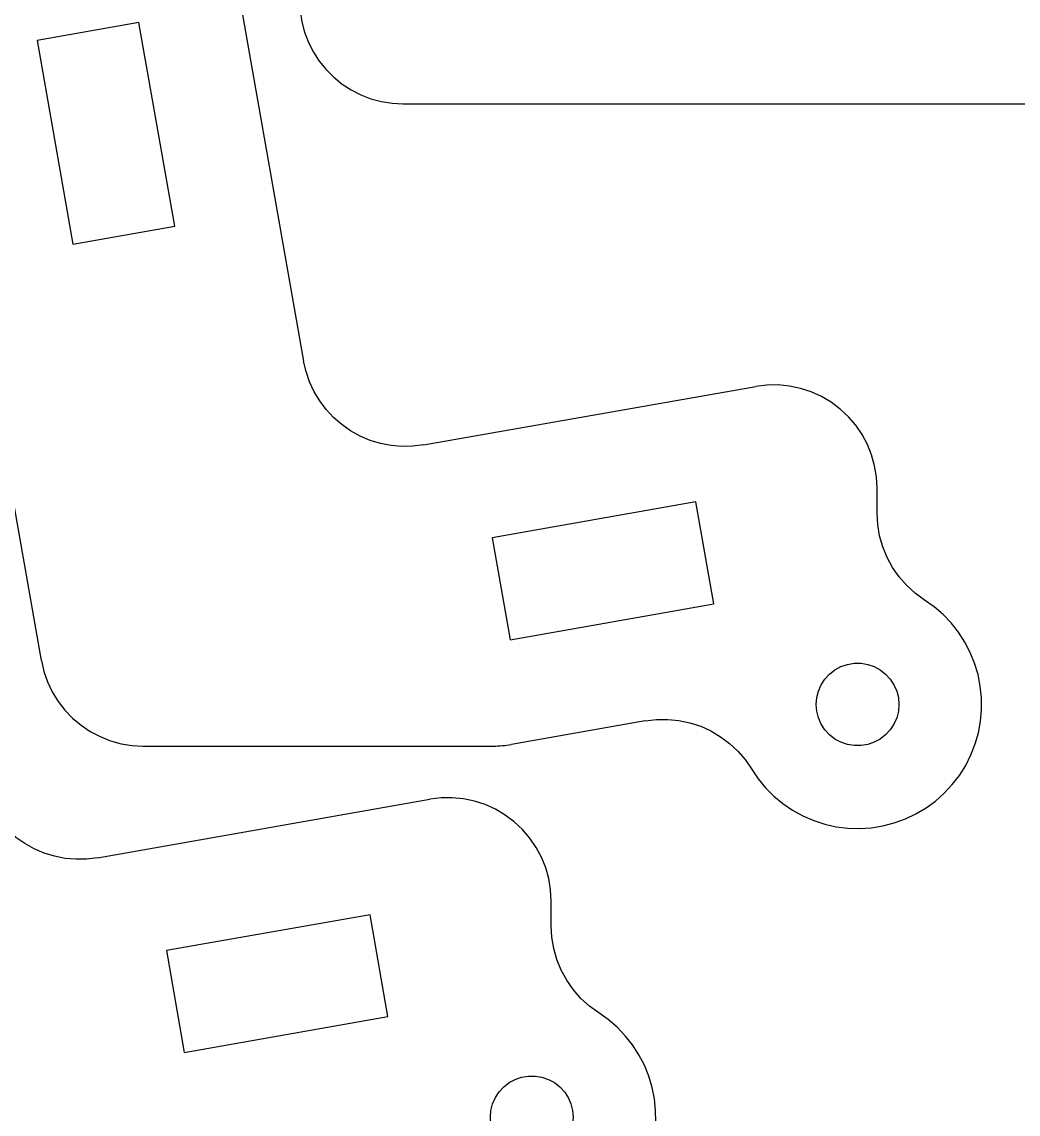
# Model space of a CAD drawing. Header units: millimetres. Extents: x -3928 to -434, y -548 to 1409.
# Drawn here: x -1781 to -1732.8, y 708.6 to 761.4 of the extents above; entities that cross this region are included whole.
import ezdxf

# ---------------------------------------------------------------- set-up
doc = ezdxf.new("R2010")
doc.units = ezdxf.units.MM
doc.header["$MEASUREMENT"] = 0
doc.layers.add('layer 1', color=7, linetype='Continuous')

msp = doc.modelspace()

# ---------------------------------------------------------------- linework, layer by layer
at = {"layer": 'layer 1', "color": 1, "lineweight": 25}
for points in [[(-1771.2791, 767.251), (-1771.2791, 767.251), (-1767.3548, 744.9953), (-1767.3548, 744.9953)], [(-1775.3177, 761.361), (-1775.3177, 761.361), (-1780.2417, 760.4928), (-1780.2417, 760.4928)], [(-1773.5813, 751.5129), (-1773.5813, 751.5129), (-1775.3177, 761.361), (-1775.3177, 761.361)], [(-1780.2417, 760.4928), (-1780.2417, 760.4928), (-1778.5054, 750.6447), (-1778.5054, 750.6447)], [(-1762.5517, 757.4388), (-1762.5517, 757.4388), (-1727.5516, 757.4388), (-1727.5516, 757.4388)], [(-1780.0329, 730.5145), (-1780.0329, 730.5145), (-1784.6232, 756.5484), (-1784.6232, 756.5484)], [(-1778.5054, 750.6447), (-1778.5054, 750.6447), (-1773.5813, 751.5129), (-1773.5813, 751.5129)], [(-1761.5625, 740.9394), (-1761.5625, 740.9394), (-1745.4917, 743.7733), (-1745.4917, 743.7733)], [(-1739.6234, 737.6522), (-1739.6234, 737.6522), (-1739.6234, 738.8492), (-1739.6234, 738.8492)], [(-1748.3841, 738.186), (-1748.3841, 738.186), (-1758.2323, 736.4496), (-1758.2323, 736.4496)], [(-1747.516, 733.2619), (-1747.516, 733.2619), (-1748.3841, 738.186), (-1748.3841, 738.186)], [(-1758.2323, 736.4496), (-1758.2323, 736.4496), (-1757.3641, 731.5255), (-1757.3641, 731.5255)], [(-1757.3641, 731.5255), (-1757.3641, 731.5255), (-1747.516, 733.2619), (-1747.516, 733.2619)], [(-1750.8299, 727.6005), (-1750.8299, 727.6005), (-1757.3052, 726.4586), (-1757.3052, 726.4586)], [(-1775.1088, 726.3827), (-1775.1088, 726.3827), (-1758.1734, 726.3827), (-1758.1734, 726.3827)], [(-1777.3197, 720.9802), (-1777.3197, 720.9802), (-1761.2486, 723.8141), (-1761.2486, 723.8141)], [(-1755.3805, 717.6931), (-1755.3805, 717.6931), (-1755.3805, 718.8901), (-1755.3805, 718.8901)], [(-1764.1414, 718.2269), (-1764.1414, 718.2269), (-1773.9895, 716.4905), (-1773.9895, 716.4905)], [(-1763.2732, 713.3028), (-1763.2732, 713.3028), (-1764.1414, 718.2269), (-1764.1414, 718.2269)], [(-1773.9895, 716.4905), (-1773.9895, 716.4905), (-1773.1213, 711.5665), (-1773.1213, 711.5665)], [(-1773.1213, 711.5665), (-1773.1213, 711.5665), (-1763.2732, 713.3028), (-1763.2732, 713.3028)]]:
    msp.add_open_spline(points, degree=3, dxfattribs=at)
for points, knots in [([(-1767.5516, 762.4387), (-1767.5516, 762.4387), (-1767.5241, 761.9162), (-1767.5241, 761.9162), (-1767.5241, 761.9162), (-1767.5241, 761.9162), (-1767.4422, 761.3991), (-1767.4422, 761.3991), (-1767.4422, 761.3991), (-1767.4422, 761.3991), (-1767.3068, 760.8935), (-1767.3068, 760.8935), (-1767.3068, 760.8935), (-1767.3068, 760.8935), (-1767.1194, 760.4049), (-1767.1194, 760.4049), (-1767.1194, 760.4049), (-1767.1194, 760.4049), (-1766.8817, 759.9386), (-1766.8817, 759.9386), (-1766.8817, 759.9386), (-1766.8817, 759.9386), (-1766.5966, 759.4997), (-1766.5966, 759.4997), (-1766.5966, 759.4997), (-1766.5966, 759.4997), (-1766.2675, 759.093), (-1766.2675, 759.093), (-1766.2675, 759.093), (-1766.2675, 759.093), (-1765.8971, 758.7229), (-1765.8971, 758.7229), (-1765.8971, 758.7229), (-1765.8971, 758.7229), (-1765.4903, 758.3938), (-1765.4903, 758.3938), (-1765.4903, 758.3938), (-1765.4903, 758.3938), (-1765.0514, 758.1087), (-1765.0514, 758.1087), (-1765.0514, 758.1087), (-1765.0514, 758.1087), (-1764.5851, 757.8709), (-1764.5851, 757.8709), (-1764.5851, 757.8709), (-1764.5851, 757.8709), (-1764.0965, 757.6833), (-1764.0965, 757.6833), (-1764.0965, 757.6833), (-1764.0965, 757.6833), (-1763.5909, 757.5478), (-1763.5909, 757.5478), (-1763.5909, 757.5478), (-1763.5909, 757.5478), (-1763.0741, 757.466), (-1763.0741, 757.466), (-1763.0741, 757.466), (-1763.0741, 757.466), (-1762.5517, 757.4388), (-1762.5517, 757.4388)], [0, 0, 0, 0, 0.0625, 0.0625, 0.0625, 0.0625, 0.125, 0.125, 0.125, 0.125, 0.1875, 0.1875, 0.1875, 0.1875, 0.25, 0.25, 0.25, 0.25, 0.3125, 0.3125, 0.3125, 0.3125, 0.375, 0.375, 0.375, 0.375, 0.4375, 0.4375, 0.4375, 0.4375, 0.5, 0.5, 0.5, 0.5, 0.5625, 0.5625, 0.5625, 0.5625, 0.625, 0.625, 0.625, 0.625, 0.6875, 0.6875, 0.6875, 0.6875, 0.75, 0.75, 0.75, 0.75, 0.8125, 0.8125, 0.8125, 0.8125, 0.875, 0.875, 0.875, 0.875, 1, 1, 1, 1]), ([(-1761.5625, 740.9394), (-1761.5625, 740.9394), (-1762.0818, 740.8756), (-1762.0818, 740.8756), (-1762.0818, 740.8756), (-1762.0818, 740.8756), (-1762.6053, 740.8664), (-1762.6053, 740.8664), (-1762.6053, 740.8664), (-1762.6053, 740.8664), (-1763.1267, 740.9122), (-1763.1267, 740.9122), (-1763.1267, 740.9122), (-1763.1267, 740.9122), (-1763.6404, 741.0121), (-1763.6404, 741.0121), (-1763.6404, 741.0121), (-1763.6404, 741.0121), (-1764.141, 741.1648), (-1764.141, 741.1648), (-1764.141, 741.1648), (-1764.141, 741.1648), (-1764.6225, 741.3694), (-1764.6225, 741.3694), (-1764.6225, 741.3694), (-1764.6225, 741.3694), (-1765.0804, 741.6231), (-1765.0804, 741.6231), (-1765.0804, 741.6231), (-1765.0804, 741.6231), (-1765.509, 741.9233), (-1765.509, 741.9233), (-1765.509, 741.9233), (-1765.509, 741.9233), (-1765.9041, 742.2666), (-1765.9041, 742.2666), (-1765.9041, 742.2666), (-1765.9041, 742.2666), (-1766.2612, 742.6493), (-1766.2612, 742.6493), (-1766.2612, 742.6493), (-1766.2612, 742.6493), (-1766.5758, 743.0674), (-1766.5758, 743.0674), (-1766.5758, 743.0674), (-1766.5758, 743.0674), (-1766.8454, 743.5161), (-1766.8454, 743.5161), (-1766.8454, 743.5161), (-1766.8454, 743.5161), (-1767.0665, 743.9902), (-1767.0665, 743.9902), (-1767.0665, 743.9902), (-1767.0665, 743.9902), (-1767.2369, 744.4852), (-1767.2369, 744.4852), (-1767.2369, 744.4852), (-1767.2369, 744.4852), (-1767.3548, 744.9953), (-1767.3548, 744.9953)], [0, 0, 0, 0, 0.0625, 0.0625, 0.0625, 0.0625, 0.125, 0.125, 0.125, 0.125, 0.1875, 0.1875, 0.1875, 0.1875, 0.25, 0.25, 0.25, 0.25, 0.3125, 0.3125, 0.3125, 0.3125, 0.375, 0.375, 0.375, 0.375, 0.4375, 0.4375, 0.4375, 0.4375, 0.5, 0.5, 0.5, 0.5, 0.5625, 0.5625, 0.5625, 0.5625, 0.625, 0.625, 0.625, 0.625, 0.6875, 0.6875, 0.6875, 0.6875, 0.75, 0.75, 0.75, 0.75, 0.8125, 0.8125, 0.8125, 0.8125, 0.875, 0.875, 0.875, 0.875, 1, 1, 1, 1]), ([(-1739.6234, 738.8492), (-1739.6234, 738.8492), (-1739.653, 739.3935), (-1739.653, 739.3935), (-1739.653, 739.3935), (-1739.653, 739.3935), (-1739.7419, 739.9312), (-1739.7419, 739.9312), (-1739.7419, 739.9312), (-1739.7419, 739.9312), (-1739.8886, 740.4561), (-1739.8886, 740.4561), (-1739.8886, 740.4561), (-1739.8886, 740.4561), (-1740.0918, 740.9623), (-1740.0918, 740.9623), (-1740.0918, 740.9623), (-1740.0918, 740.9623), (-1740.3486, 741.4428), (-1740.3486, 741.4428), (-1740.3486, 741.4428), (-1740.3486, 741.4428), (-1740.6565, 741.893), (-1740.6565, 741.893), (-1740.6565, 741.893), (-1740.6565, 741.893), (-1741.0114, 742.3068), (-1741.0114, 742.3068), (-1741.0114, 742.3068), (-1741.0114, 742.3068), (-1741.4094, 742.6793), (-1741.4094, 742.6793), (-1741.4094, 742.6793), (-1741.4094, 742.6793), (-1741.8454, 743.0063), (-1741.8454, 743.0063), (-1741.8454, 743.0063), (-1741.8454, 743.0063), (-1742.3146, 743.284), (-1742.3146, 743.284), (-1742.3146, 743.284), (-1742.3146, 743.284), (-1742.811, 743.509), (-1742.811, 743.509), (-1742.811, 743.509), (-1742.811, 743.509), (-1743.3292, 743.6787), (-1743.3292, 743.6787), (-1743.3292, 743.6787), (-1743.3292, 743.6787), (-1743.8626, 743.7909), (-1743.8626, 743.7909), (-1743.8626, 743.7909), (-1743.8626, 743.7909), (-1744.4052, 743.8442), (-1744.4052, 743.8442), (-1744.4052, 743.8442), (-1744.4052, 743.8442), (-1744.9502, 743.8385), (-1744.9502, 743.8385), (-1744.9502, 743.8385), (-1744.9502, 743.8385), (-1745.4917, 743.7733), (-1745.4917, 743.7733)], [0, 0, 0, 0, 0.0588235, 0.0588235, 0.0588235, 0.0588235, 0.1176471, 0.1176471, 0.1176471, 0.1176471, 0.1764706, 0.1764706, 0.1764706, 0.1764706, 0.2352941, 0.2352941, 0.2352941, 0.2352941, 0.2941176, 0.2941176, 0.2941176, 0.2941176, 0.3529412, 0.3529412, 0.3529412, 0.3529412, 0.4117647, 0.4117647, 0.4117647, 0.4117647, 0.4705882, 0.4705882, 0.4705882, 0.4705882, 0.5294118, 0.5294118, 0.5294118, 0.5294118, 0.5882353, 0.5882353, 0.5882353, 0.5882353, 0.6470588, 0.6470588, 0.6470588, 0.6470588, 0.7058824, 0.7058824, 0.7058824, 0.7058824, 0.7647059, 0.7647059, 0.7647059, 0.7647059, 0.8235294, 0.8235294, 0.8235294, 0.8235294, 0.8823529, 0.8823529, 0.8823529, 0.8823529, 1, 1, 1, 1]), ([(-1737.3243, 733.4443), (-1737.3243, 733.4443), (-1737.7741, 733.7699), (-1737.7741, 733.7699), (-1737.7741, 733.7699), (-1737.7741, 733.7699), (-1738.1854, 734.1431), (-1738.1854, 734.1431), (-1738.1854, 734.1431), (-1738.1854, 734.1431), (-1738.5527, 734.5598), (-1738.5527, 734.5598), (-1738.5527, 734.5598), (-1738.5527, 734.5598), (-1738.8712, 735.0145), (-1738.8712, 735.0145), (-1738.8712, 735.0145), (-1738.8712, 735.0145), (-1739.1376, 735.502), (-1739.1376, 735.502), (-1739.1376, 735.502), (-1739.1376, 735.502), (-1739.3482, 736.0157), (-1739.3482, 736.0157), (-1739.3482, 736.0157), (-1739.3482, 736.0157), (-1739.5006, 736.5498), (-1739.5006, 736.5498), (-1739.5006, 736.5498), (-1739.5006, 736.5498), (-1739.5927, 737.0977), (-1739.5927, 737.0977), (-1739.5927, 737.0977), (-1739.5927, 737.0977), (-1739.6234, 737.6522), (-1739.6234, 737.6522)], [0, 0, 0, 0, 0.1, 0.1, 0.1, 0.1, 0.2, 0.2, 0.2, 0.2, 0.3, 0.3, 0.3, 0.3, 0.4, 0.4, 0.4, 0.4, 0.5, 0.5, 0.5, 0.5, 0.6, 0.6, 0.6, 0.6, 0.7, 0.7, 0.7, 0.7, 0.8, 0.8, 0.8, 0.8, 1, 1, 1, 1]), ([(-1745.6907, 725.2757), (-1745.6907, 725.2757), (-1745.3732, 724.8055), (-1745.3732, 724.8055), (-1745.3732, 724.8055), (-1745.3732, 724.8055), (-1745.0123, 724.3673), (-1745.0123, 724.3673), (-1745.0123, 724.3673), (-1745.0123, 724.3673), (-1744.6122, 723.9652), (-1744.6122, 723.9652), (-1744.6122, 723.9652), (-1744.6122, 723.9652), (-1744.1755, 723.6029), (-1744.1755, 723.6029), (-1744.1755, 723.6029), (-1744.1755, 723.6029), (-1743.7067, 723.2832), (-1743.7067, 723.2832), (-1743.7067, 723.2832), (-1743.7067, 723.2832), (-1743.2096, 723.0091), (-1743.2096, 723.0091), (-1743.2096, 723.0091), (-1743.2096, 723.0091), (-1742.6892, 722.7834), (-1742.6892, 722.7834), (-1742.6892, 722.7834), (-1742.6892, 722.7834), (-1742.1495, 722.608), (-1742.1495, 722.608), (-1742.1495, 722.608), (-1742.1495, 722.608), (-1741.596, 722.4842), (-1741.596, 722.4842), (-1741.596, 722.4842), (-1741.596, 722.4842), (-1741.033, 722.4133), (-1741.033, 722.4133), (-1741.033, 722.4133), (-1741.033, 722.4133), (-1740.4657, 722.3956), (-1740.4657, 722.3956), (-1740.4657, 722.3956), (-1740.4657, 722.3956), (-1739.8996, 722.432), (-1739.8996, 722.432), (-1739.8996, 722.432), (-1739.8996, 722.432), (-1739.3394, 722.5216), (-1739.3394, 722.5216), (-1739.3394, 722.5216), (-1739.3394, 722.5216), (-1738.7897, 722.6638), (-1738.7897, 722.6638), (-1738.7897, 722.6638), (-1738.7897, 722.6638), (-1738.2563, 722.8571), (-1738.2563, 722.8571), (-1738.2563, 722.8571), (-1738.2563, 722.8571), (-1737.7434, 723.0998), (-1737.7434, 723.0998), (-1737.7434, 723.0998), (-1737.7434, 723.0998), (-1737.2559, 723.3901), (-1737.2559, 723.3901), (-1737.2559, 723.3901), (-1737.2559, 723.3901), (-1736.798, 723.7249), (-1736.798, 723.7249), (-1736.798, 723.7249), (-1736.798, 723.7249), (-1736.3736, 724.1017), (-1736.3736, 724.1017), (-1736.3736, 724.1017), (-1736.3736, 724.1017), (-1735.9869, 724.5169), (-1735.9869, 724.5169), (-1735.9869, 724.5169), (-1735.9869, 724.5169), (-1735.6412, 724.9667), (-1735.6412, 724.9667), (-1735.6412, 724.9667), (-1735.6412, 724.9667), (-1735.3392, 725.4472), (-1735.3392, 725.4472), (-1735.3392, 725.4472), (-1735.3392, 725.4472), (-1735.0842, 725.9541), (-1735.0842, 725.9541), (-1735.0842, 725.9541), (-1735.0842, 725.9541), (-1734.8781, 726.4829), (-1734.8781, 726.4829), (-1734.8781, 726.4829), (-1734.8781, 726.4829), (-1734.7229, 727.0287), (-1734.7229, 727.0287), (-1734.7229, 727.0287), (-1734.7229, 727.0287), (-1734.6199, 727.5868), (-1734.6199, 727.5868), (-1734.6199, 727.5868), (-1734.6199, 727.5868), (-1734.5702, 728.1519), (-1734.5702, 728.1519), (-1734.5702, 728.1519), (-1734.5702, 728.1519), (-1734.574, 728.7192), (-1734.574, 728.7192), (-1734.574, 728.7192), (-1734.574, 728.7192), (-1734.6316, 729.284), (-1734.6316, 729.284), (-1734.6316, 729.284), (-1734.6316, 729.284), (-1734.742, 729.8403), (-1734.742, 729.8403), (-1734.742, 729.8403), (-1734.742, 729.8403), (-1734.9046, 730.3839), (-1734.9046, 730.3839), (-1734.9046, 730.3839), (-1734.9046, 730.3839), (-1735.1177, 730.9099), (-1735.1177, 730.9099), (-1735.1177, 730.9099), (-1735.1177, 730.9099), (-1735.3798, 731.4134), (-1735.3798, 731.4134), (-1735.3798, 731.4134), (-1735.3798, 731.4134), (-1735.6881, 731.8896), (-1735.6881, 731.8896), (-1735.6881, 731.8896), (-1735.6881, 731.8896), (-1736.0398, 732.3348), (-1736.0398, 732.3348), (-1736.0398, 732.3348), (-1736.0398, 732.3348), (-1736.4325, 732.7447), (-1736.4325, 732.7447), (-1736.4325, 732.7447), (-1736.4325, 732.7447), (-1736.8618, 733.1155), (-1736.8618, 733.1155), (-1736.8618, 733.1155), (-1736.8618, 733.1155), (-1737.3243, 733.4443), (-1737.3243, 733.4443)], [0, 0, 0, 0, 0.025641, 0.025641, 0.025641, 0.025641, 0.0512821, 0.0512821, 0.0512821, 0.0512821, 0.0769231, 0.0769231, 0.0769231, 0.0769231, 0.1025641, 0.1025641, 0.1025641, 0.1025641, 0.1282051, 0.1282051, 0.1282051, 0.1282051, 0.1538462, 0.1538462, 0.1538462, 0.1538462, 0.1794872, 0.1794872, 0.1794872, 0.1794872, 0.2051282, 0.2051282, 0.2051282, 0.2051282, 0.2307692, 0.2307692, 0.2307692, 0.2307692, 0.2564103, 0.2564103, 0.2564103, 0.2564103, 0.2820513, 0.2820513, 0.2820513, 0.2820513, 0.3076923, 0.3076923, 0.3076923, 0.3076923, 0.3333333, 0.3333333, 0.3333333, 0.3333333, 0.3589744, 0.3589744, 0.3589744, 0.3589744, 0.3846154, 0.3846154, 0.3846154, 0.3846154, 0.4102564, 0.4102564, 0.4102564, 0.4102564, 0.4358974, 0.4358974, 0.4358974, 0.4358974, 0.4615385, 0.4615385, 0.4615385, 0.4615385, 0.4871795, 0.4871795, 0.4871795, 0.4871795, 0.5128205, 0.5128205, 0.5128205, 0.5128205, 0.5384615, 0.5384615, 0.5384615, 0.5384615, 0.5641026, 0.5641026, 0.5641026, 0.5641026, 0.5897436, 0.5897436, 0.5897436, 0.5897436, 0.6153846, 0.6153846, 0.6153846, 0.6153846, 0.6410256, 0.6410256, 0.6410256, 0.6410256, 0.6666667, 0.6666667, 0.6666667, 0.6666667, 0.6923077, 0.6923077, 0.6923077, 0.6923077, 0.7179487, 0.7179487, 0.7179487, 0.7179487, 0.7435897, 0.7435897, 0.7435897, 0.7435897, 0.7692308, 0.7692308, 0.7692308, 0.7692308, 0.7948718, 0.7948718, 0.7948718, 0.7948718, 0.8205128, 0.8205128, 0.8205128, 0.8205128, 0.8461538, 0.8461538, 0.8461538, 0.8461538, 0.8717949, 0.8717949, 0.8717949, 0.8717949, 0.8974359, 0.8974359, 0.8974359, 0.8974359, 0.9230769, 0.9230769, 0.9230769, 0.9230769, 0.9487179, 0.9487179, 0.9487179, 0.9487179, 1, 1, 1, 1]), ([(-1780.0329, 730.5145), (-1780.0329, 730.5145), (-1779.9115, 729.9917), (-1779.9115, 729.9917), (-1779.9115, 729.9917), (-1779.9115, 729.9917), (-1779.7344, 729.4847), (-1779.7344, 729.4847), (-1779.7344, 729.4847), (-1779.7344, 729.4847), (-1779.5044, 729), (-1779.5044, 729), (-1779.5044, 729), (-1779.5044, 729), (-1779.2236, 728.5424), (-1779.2236, 728.5424), (-1779.2236, 728.5424), (-1779.2236, 728.5424), (-1778.8955, 728.1177), (-1778.8955, 728.1177), (-1778.8955, 728.1177), (-1778.8955, 728.1177), (-1778.5237, 727.7307), (-1778.5237, 727.7307), (-1778.5237, 727.7307), (-1778.5237, 727.7307), (-1778.1124, 727.3857), (-1778.1124, 727.3857), (-1778.1124, 727.3857), (-1778.1124, 727.3857), (-1777.6668, 727.0865), (-1777.6668, 727.0865), (-1777.6668, 727.0865), (-1777.6668, 727.0865), (-1777.1913, 726.8371), (-1777.1913, 726.8371), (-1777.1913, 726.8371), (-1777.1913, 726.8371), (-1776.6921, 726.6399), (-1776.6921, 726.6399), (-1776.6921, 726.6399), (-1776.6921, 726.6399), (-1776.1746, 726.4977), (-1776.1746, 726.4977), (-1776.1746, 726.4977), (-1776.1746, 726.4977), (-1775.6447, 726.4117), (-1775.6447, 726.4117), (-1775.6447, 726.4117), (-1775.6447, 726.4117), (-1775.1088, 726.3827), (-1775.1088, 726.3827)], [0, 0, 0, 0, 0.0714286, 0.0714286, 0.0714286, 0.0714286, 0.1428571, 0.1428571, 0.1428571, 0.1428571, 0.2142857, 0.2142857, 0.2142857, 0.2142857, 0.2857143, 0.2857143, 0.2857143, 0.2857143, 0.3571429, 0.3571429, 0.3571429, 0.3571429, 0.4285714, 0.4285714, 0.4285714, 0.4285714, 0.5, 0.5, 0.5, 0.5, 0.5714286, 0.5714286, 0.5714286, 0.5714286, 0.6428571, 0.6428571, 0.6428571, 0.6428571, 0.7142857, 0.7142857, 0.7142857, 0.7142857, 0.7857143, 0.7857143, 0.7857143, 0.7857143, 0.8571429, 0.8571429, 0.8571429, 0.8571429, 1, 1, 1, 1]), ([(-1738.5654, 728.395), (-1738.5654, 728.395), (-1738.5925, 728.7241), (-1738.5925, 728.7241), (-1738.5925, 728.7241), (-1738.5925, 728.7241), (-1738.6737, 729.0445), (-1738.6737, 729.0445), (-1738.6737, 729.0445), (-1738.6737, 729.0445), (-1738.8063, 729.3468), (-1738.8063, 729.3468), (-1738.8063, 729.3468), (-1738.8063, 729.3468), (-1738.9869, 729.6234), (-1738.9869, 729.6234), (-1738.9869, 729.6234), (-1738.9869, 729.6234), (-1739.2106, 729.8664), (-1739.2106, 729.8664), (-1739.2106, 729.8664), (-1739.2106, 729.8664), (-1739.4713, 730.0693), (-1739.4713, 730.0693), (-1739.4713, 730.0693), (-1739.4713, 730.0693), (-1739.762, 730.2266), (-1739.762, 730.2266), (-1739.762, 730.2266), (-1739.762, 730.2266), (-1740.0742, 730.3339), (-1740.0742, 730.3339), (-1740.0742, 730.3339), (-1740.0742, 730.3339), (-1740.4001, 730.3882), (-1740.4001, 730.3882), (-1740.4001, 730.3882), (-1740.4001, 730.3882), (-1740.7303, 730.3882), (-1740.7303, 730.3882), (-1740.7303, 730.3882), (-1740.7303, 730.3882), (-1741.0562, 730.3339), (-1741.0562, 730.3339), (-1741.0562, 730.3339), (-1741.0562, 730.3339), (-1741.3684, 730.2266), (-1741.3684, 730.2266), (-1741.3684, 730.2266), (-1741.3684, 730.2266), (-1741.6591, 730.0693), (-1741.6591, 730.0693), (-1741.6591, 730.0693), (-1741.6591, 730.0693), (-1741.9198, 729.8664), (-1741.9198, 729.8664), (-1741.9198, 729.8664), (-1741.9198, 729.8664), (-1742.1435, 729.6234), (-1742.1435, 729.6234), (-1742.1435, 729.6234), (-1742.1435, 729.6234), (-1742.3241, 729.3468), (-1742.3241, 729.3468), (-1742.3241, 729.3468), (-1742.3241, 729.3468), (-1742.4568, 729.0445), (-1742.4568, 729.0445), (-1742.4568, 729.0445), (-1742.4568, 729.0445), (-1742.5379, 728.7241), (-1742.5379, 728.7241), (-1742.5379, 728.7241), (-1742.5379, 728.7241), (-1742.5651, 728.395), (-1742.5651, 728.395), (-1742.5651, 728.395), (-1742.5651, 728.395), (-1742.5379, 728.0658), (-1742.5379, 728.0658), (-1742.5379, 728.0658), (-1742.5379, 728.0658), (-1742.4568, 727.7455), (-1742.4568, 727.7455), (-1742.4568, 727.7455), (-1742.4568, 727.7455), (-1742.3241, 727.4432), (-1742.3241, 727.4432), (-1742.3241, 727.4432), (-1742.3241, 727.4432), (-1742.1435, 727.1666), (-1742.1435, 727.1666), (-1742.1435, 727.1666), (-1742.1435, 727.1666), (-1741.9198, 726.9236), (-1741.9198, 726.9236), (-1741.9198, 726.9236), (-1741.9198, 726.9236), (-1741.6591, 726.7207), (-1741.6591, 726.7207), (-1741.6591, 726.7207), (-1741.6591, 726.7207), (-1741.3684, 726.5634), (-1741.3684, 726.5634), (-1741.3684, 726.5634), (-1741.3684, 726.5634), (-1741.0562, 726.4561), (-1741.0562, 726.4561), (-1741.0562, 726.4561), (-1741.0562, 726.4561), (-1740.7303, 726.4018), (-1740.7303, 726.4018), (-1740.7303, 726.4018), (-1740.7303, 726.4018), (-1740.4001, 726.4018), (-1740.4001, 726.4018), (-1740.4001, 726.4018), (-1740.4001, 726.4018), (-1740.0742, 726.4561), (-1740.0742, 726.4561), (-1740.0742, 726.4561), (-1740.0742, 726.4561), (-1739.762, 726.5634), (-1739.762, 726.5634), (-1739.762, 726.5634), (-1739.762, 726.5634), (-1739.4713, 726.7207), (-1739.4713, 726.7207), (-1739.4713, 726.7207), (-1739.4713, 726.7207), (-1739.2106, 726.9236), (-1739.2106, 726.9236), (-1739.2106, 726.9236), (-1739.2106, 726.9236), (-1738.9869, 727.1666), (-1738.9869, 727.1666), (-1738.9869, 727.1666), (-1738.9869, 727.1666), (-1738.8063, 727.4432), (-1738.8063, 727.4432), (-1738.8063, 727.4432), (-1738.8063, 727.4432), (-1738.6737, 727.7455), (-1738.6737, 727.7455), (-1738.6737, 727.7455), (-1738.6737, 727.7455), (-1738.5925, 728.0658), (-1738.5925, 728.0658), (-1738.5925, 728.0658), (-1738.5925, 728.0658), (-1738.5654, 728.395), (-1738.5654, 728.395)], [0, 0, 0, 0, 0.025641, 0.025641, 0.025641, 0.025641, 0.0512821, 0.0512821, 0.0512821, 0.0512821, 0.0769231, 0.0769231, 0.0769231, 0.0769231, 0.1025641, 0.1025641, 0.1025641, 0.1025641, 0.1282051, 0.1282051, 0.1282051, 0.1282051, 0.1538462, 0.1538462, 0.1538462, 0.1538462, 0.1794872, 0.1794872, 0.1794872, 0.1794872, 0.2051282, 0.2051282, 0.2051282, 0.2051282, 0.2307692, 0.2307692, 0.2307692, 0.2307692, 0.2564103, 0.2564103, 0.2564103, 0.2564103, 0.2820513, 0.2820513, 0.2820513, 0.2820513, 0.3076923, 0.3076923, 0.3076923, 0.3076923, 0.3333333, 0.3333333, 0.3333333, 0.3333333, 0.3589744, 0.3589744, 0.3589744, 0.3589744, 0.3846154, 0.3846154, 0.3846154, 0.3846154, 0.4102564, 0.4102564, 0.4102564, 0.4102564, 0.4358974, 0.4358974, 0.4358974, 0.4358974, 0.4615385, 0.4615385, 0.4615385, 0.4615385, 0.4871795, 0.4871795, 0.4871795, 0.4871795, 0.5128205, 0.5128205, 0.5128205, 0.5128205, 0.5384615, 0.5384615, 0.5384615, 0.5384615, 0.5641026, 0.5641026, 0.5641026, 0.5641026, 0.5897436, 0.5897436, 0.5897436, 0.5897436, 0.6153846, 0.6153846, 0.6153846, 0.6153846, 0.6410256, 0.6410256, 0.6410256, 0.6410256, 0.6666667, 0.6666667, 0.6666667, 0.6666667, 0.6923077, 0.6923077, 0.6923077, 0.6923077, 0.7179487, 0.7179487, 0.7179487, 0.7179487, 0.7435897, 0.7435897, 0.7435897, 0.7435897, 0.7692308, 0.7692308, 0.7692308, 0.7692308, 0.7948718, 0.7948718, 0.7948718, 0.7948718, 0.8205128, 0.8205128, 0.8205128, 0.8205128, 0.8461538, 0.8461538, 0.8461538, 0.8461538, 0.8717949, 0.8717949, 0.8717949, 0.8717949, 0.8974359, 0.8974359, 0.8974359, 0.8974359, 0.9230769, 0.9230769, 0.9230769, 0.9230769, 0.9487179, 0.9487179, 0.9487179, 0.9487179, 1, 1, 1, 1]), ([(-1750.8299, 727.6005), (-1750.8299, 727.6005), (-1750.2895, 727.6654), (-1750.2895, 727.6654), (-1750.2895, 727.6654), (-1750.2895, 727.6654), (-1749.7448, 727.6718), (-1749.7448, 727.6718), (-1749.7448, 727.6718), (-1749.7448, 727.6718), (-1749.2029, 727.6185), (-1749.2029, 727.6185), (-1749.2029, 727.6185), (-1749.2029, 727.6185), (-1748.6699, 727.5067), (-1748.6699, 727.5067), (-1748.6699, 727.5067), (-1748.6699, 727.5067), (-1748.1524, 727.3374), (-1748.1524, 727.3374), (-1748.1524, 727.3374), (-1748.1524, 727.3374), (-1747.6564, 727.113), (-1747.6564, 727.113), (-1747.6564, 727.113), (-1747.6564, 727.113), (-1747.1875, 726.8361), (-1747.1875, 726.8361), (-1747.1875, 726.8361), (-1747.1875, 726.8361), (-1746.7515, 726.5097), (-1746.7515, 726.5097), (-1746.7515, 726.5097), (-1746.7515, 726.5097), (-1746.3536, 726.1376), (-1746.3536, 726.1376), (-1746.3536, 726.1376), (-1746.3536, 726.1376), (-1745.9987, 725.7248), (-1745.9987, 725.7248), (-1745.9987, 725.7248), (-1745.9987, 725.7248), (-1745.6907, 725.2757), (-1745.6907, 725.2757)], [0, 0, 0, 0, 0.0833333, 0.0833333, 0.0833333, 0.0833333, 0.1666667, 0.1666667, 0.1666667, 0.1666667, 0.25, 0.25, 0.25, 0.25, 0.3333333, 0.3333333, 0.3333333, 0.3333333, 0.4166667, 0.4166667, 0.4166667, 0.4166667, 0.5, 0.5, 0.5, 0.5, 0.5833333, 0.5833333, 0.5833333, 0.5833333, 0.6666667, 0.6666667, 0.6666667, 0.6666667, 0.75, 0.75, 0.75, 0.75, 0.8333333, 0.8333333, 0.8333333, 0.8333333, 1, 1, 1, 1]), ([(-1758.1734, 726.3827), (-1758.1734, 726.3827), (-1758.0644, 726.3838), (-1758.0644, 726.3838), (-1758.0644, 726.3838), (-1758.0644, 726.3838), (-1757.9554, 726.3873), (-1757.9554, 726.3873), (-1757.9554, 726.3873), (-1757.9554, 726.3873), (-1757.8463, 726.3933), (-1757.8463, 726.3933), (-1757.8463, 726.3933), (-1757.8463, 726.3933), (-1757.7373, 726.4018), (-1757.7373, 726.4018), (-1757.7373, 726.4018), (-1757.7373, 726.4018), (-1757.629, 726.4124), (-1757.629, 726.4124), (-1757.629, 726.4124), (-1757.629, 726.4124), (-1757.5207, 726.4254), (-1757.5207, 726.4254), (-1757.5207, 726.4254), (-1757.5207, 726.4254), (-1757.4128, 726.441), (-1757.4128, 726.441), (-1757.4128, 726.441), (-1757.4128, 726.441), (-1757.3052, 726.4586), (-1757.3052, 726.4586)], [0, 0, 0, 0, 0.1111111, 0.1111111, 0.1111111, 0.1111111, 0.2222222, 0.2222222, 0.2222222, 0.2222222, 0.3333333, 0.3333333, 0.3333333, 0.3333333, 0.4444444, 0.4444444, 0.4444444, 0.4444444, 0.5555556, 0.5555556, 0.5555556, 0.5555556, 0.6666667, 0.6666667, 0.6666667, 0.6666667, 0.7777778, 0.7777778, 0.7777778, 0.7777778, 1, 1, 1, 1]), ([(-1777.3197, 720.9802), (-1777.3197, 720.9802), (-1777.839, 720.9164), (-1777.839, 720.9164), (-1777.839, 720.9164), (-1777.839, 720.9164), (-1778.3626, 720.9072), (-1778.3626, 720.9072), (-1778.3626, 720.9072), (-1778.3626, 720.9072), (-1778.884, 720.9527), (-1778.884, 720.9527), (-1778.884, 720.9527), (-1778.884, 720.9527), (-1779.3976, 721.0529), (-1779.3976, 721.0529), (-1779.3976, 721.0529), (-1779.3976, 721.0529), (-1779.8982, 721.2057), (-1779.8982, 721.2057), (-1779.8982, 721.2057), (-1779.8982, 721.2057), (-1780.3797, 721.4103), (-1780.3797, 721.4103), (-1780.3797, 721.4103), (-1780.3797, 721.4103), (-1780.8376, 721.6639), (-1780.8376, 721.6639), (-1780.8376, 721.6639), (-1780.8376, 721.6639), (-1781.2663, 721.9641), (-1781.2663, 721.9641), (-1781.2663, 721.9641), (-1781.2663, 721.9641), (-1781.6614, 722.3074), (-1781.6614, 722.3074), (-1781.6614, 722.3074), (-1781.6614, 722.3074), (-1782.0184, 722.6901), (-1782.0184, 722.6901), (-1782.0184, 722.6901), (-1782.0184, 722.6901), (-1782.3331, 723.1082), (-1782.3331, 723.1082), (-1782.3331, 723.1082), (-1782.3331, 723.1082), (-1782.6026, 723.5569), (-1782.6026, 723.5569), (-1782.6026, 723.5569), (-1782.6026, 723.5569), (-1782.8238, 724.0311), (-1782.8238, 724.0311), (-1782.8238, 724.0311), (-1782.8238, 724.0311), (-1782.9942, 724.526), (-1782.9942, 724.526), (-1782.9942, 724.526), (-1782.9942, 724.526), (-1783.112, 725.0361), (-1783.112, 725.0361)], [0, 0, 0, 0, 0.0625, 0.0625, 0.0625, 0.0625, 0.125, 0.125, 0.125, 0.125, 0.1875, 0.1875, 0.1875, 0.1875, 0.25, 0.25, 0.25, 0.25, 0.3125, 0.3125, 0.3125, 0.3125, 0.375, 0.375, 0.375, 0.375, 0.4375, 0.4375, 0.4375, 0.4375, 0.5, 0.5, 0.5, 0.5, 0.5625, 0.5625, 0.5625, 0.5625, 0.625, 0.625, 0.625, 0.625, 0.6875, 0.6875, 0.6875, 0.6875, 0.75, 0.75, 0.75, 0.75, 0.8125, 0.8125, 0.8125, 0.8125, 0.875, 0.875, 0.875, 0.875, 1, 1, 1, 1]), ([(-1755.3805, 718.8901), (-1755.3805, 718.8901), (-1755.4101, 719.4344), (-1755.4101, 719.4344), (-1755.4101, 719.4344), (-1755.4101, 719.4344), (-1755.499, 719.972), (-1755.499, 719.972), (-1755.499, 719.972), (-1755.499, 719.972), (-1755.6458, 720.4969), (-1755.6458, 720.4969), (-1755.6458, 720.4969), (-1755.6458, 720.4969), (-1755.849, 721.0032), (-1755.849, 721.0032), (-1755.849, 721.0032), (-1755.849, 721.0032), (-1756.1058, 721.4836), (-1756.1058, 721.4836), (-1756.1058, 721.4836), (-1756.1058, 721.4836), (-1756.4138, 721.9338), (-1756.4138, 721.9338), (-1756.4138, 721.9338), (-1756.4138, 721.9338), (-1756.7687, 722.3476), (-1756.7687, 722.3476), (-1756.7687, 722.3476), (-1756.7687, 722.3476), (-1757.1666, 722.7201), (-1757.1666, 722.7201), (-1757.1666, 722.7201), (-1757.1666, 722.7201), (-1757.6026, 723.0472), (-1757.6026, 723.0472), (-1757.6026, 723.0472), (-1757.6026, 723.0472), (-1758.0718, 723.3248), (-1758.0718, 723.3248), (-1758.0718, 723.3248), (-1758.0718, 723.3248), (-1758.5682, 723.5499), (-1758.5682, 723.5499), (-1758.5682, 723.5499), (-1758.5682, 723.5499), (-1759.0864, 723.7196), (-1759.0864, 723.7196), (-1759.0864, 723.7196), (-1759.0864, 723.7196), (-1759.6198, 723.8317), (-1759.6198, 723.8317), (-1759.6198, 723.8317), (-1759.6198, 723.8317), (-1760.1624, 723.885), (-1760.1624, 723.885), (-1760.1624, 723.885), (-1760.1624, 723.885), (-1760.7074, 723.8794), (-1760.7074, 723.8794), (-1760.7074, 723.8794), (-1760.7074, 723.8794), (-1761.2486, 723.8141), (-1761.2486, 723.8141)], [0, 0, 0, 0, 0.0588235, 0.0588235, 0.0588235, 0.0588235, 0.1176471, 0.1176471, 0.1176471, 0.1176471, 0.1764706, 0.1764706, 0.1764706, 0.1764706, 0.2352941, 0.2352941, 0.2352941, 0.2352941, 0.2941176, 0.2941176, 0.2941176, 0.2941176, 0.3529412, 0.3529412, 0.3529412, 0.3529412, 0.4117647, 0.4117647, 0.4117647, 0.4117647, 0.4705882, 0.4705882, 0.4705882, 0.4705882, 0.5294118, 0.5294118, 0.5294118, 0.5294118, 0.5882353, 0.5882353, 0.5882353, 0.5882353, 0.6470588, 0.6470588, 0.6470588, 0.6470588, 0.7058824, 0.7058824, 0.7058824, 0.7058824, 0.7647059, 0.7647059, 0.7647059, 0.7647059, 0.8235294, 0.8235294, 0.8235294, 0.8235294, 0.8823529, 0.8823529, 0.8823529, 0.8823529, 1, 1, 1, 1]), ([(-1753.0814, 713.4852), (-1753.0814, 713.4852), (-1753.5312, 713.8108), (-1753.5312, 713.8108), (-1753.5312, 713.8108), (-1753.5312, 713.8108), (-1753.9426, 714.1841), (-1753.9426, 714.1841), (-1753.9426, 714.1841), (-1753.9426, 714.1841), (-1754.3098, 714.6007), (-1754.3098, 714.6007), (-1754.3098, 714.6007), (-1754.3098, 714.6007), (-1754.6284, 715.0554), (-1754.6284, 715.0554), (-1754.6284, 715.0554), (-1754.6284, 715.0554), (-1754.8947, 715.543), (-1754.8947, 715.543), (-1754.8947, 715.543), (-1754.8947, 715.543), (-1755.1053, 716.0566), (-1755.1053, 716.0566), (-1755.1053, 716.0566), (-1755.1053, 716.0566), (-1755.2577, 716.5907), (-1755.2577, 716.5907), (-1755.2577, 716.5907), (-1755.2577, 716.5907), (-1755.3498, 717.1386), (-1755.3498, 717.1386), (-1755.3498, 717.1386), (-1755.3498, 717.1386), (-1755.3805, 717.6931), (-1755.3805, 717.6931)], [0, 0, 0, 0, 0.1, 0.1, 0.1, 0.1, 0.2, 0.2, 0.2, 0.2, 0.3, 0.3, 0.3, 0.3, 0.4, 0.4, 0.4, 0.4, 0.5, 0.5, 0.5, 0.5, 0.6, 0.6, 0.6, 0.6, 0.7, 0.7, 0.7, 0.7, 0.8, 0.8, 0.8, 0.8, 1, 1, 1, 1]), ([(-1761.4479, 705.3166), (-1761.4479, 705.3166), (-1761.1304, 704.8464), (-1761.1304, 704.8464), (-1761.1304, 704.8464), (-1761.1304, 704.8464), (-1760.7695, 704.4082), (-1760.7695, 704.4082), (-1760.7695, 704.4082), (-1760.7695, 704.4082), (-1760.3695, 704.0061), (-1760.3695, 704.0061), (-1760.3695, 704.0061), (-1760.3695, 704.0061), (-1759.9327, 703.6438), (-1759.9327, 703.6438), (-1759.9327, 703.6438), (-1759.9327, 703.6438), (-1759.4639, 703.3242), (-1759.4639, 703.3242), (-1759.4639, 703.3242), (-1759.4639, 703.3242), (-1758.9668, 703.05), (-1758.9668, 703.05), (-1758.9668, 703.05), (-1758.9668, 703.05), (-1758.4465, 702.8243), (-1758.4465, 702.8243), (-1758.4465, 702.8243), (-1758.4465, 702.8243), (-1757.9067, 702.6489), (-1757.9067, 702.6489), (-1757.9067, 702.6489), (-1757.9067, 702.6489), (-1757.3532, 702.5251), (-1757.3532, 702.5251), (-1757.3532, 702.5251), (-1757.3532, 702.5251), (-1756.7902, 702.4542), (-1756.7902, 702.4542), (-1756.7902, 702.4542), (-1756.7902, 702.4542), (-1756.2229, 702.4366), (-1756.2229, 702.4366), (-1756.2229, 702.4366), (-1756.2229, 702.4366), (-1755.6567, 702.4729), (-1755.6567, 702.4729), (-1755.6567, 702.4729), (-1755.6567, 702.4729), (-1755.0965, 702.5625), (-1755.0965, 702.5625), (-1755.0965, 702.5625), (-1755.0965, 702.5625), (-1754.5469, 702.7047), (-1754.5469, 702.7047), (-1754.5469, 702.7047), (-1754.5469, 702.7047), (-1754.0135, 702.898), (-1754.0135, 702.898), (-1754.0135, 702.898), (-1754.0135, 702.898), (-1753.5005, 703.1407), (-1753.5005, 703.1407), (-1753.5005, 703.1407), (-1753.5005, 703.1407), (-1753.013, 703.431), (-1753.013, 703.431), (-1753.013, 703.431), (-1753.013, 703.431), (-1752.5551, 703.7658), (-1752.5551, 703.7658), (-1752.5551, 703.7658), (-1752.5551, 703.7658), (-1752.1307, 704.1426), (-1752.1307, 704.1426), (-1752.1307, 704.1426), (-1752.1307, 704.1426), (-1751.7441, 704.5578), (-1751.7441, 704.5578), (-1751.7441, 704.5578), (-1751.7441, 704.5578), (-1751.3983, 705.0076), (-1751.3983, 705.0076), (-1751.3983, 705.0076), (-1751.3983, 705.0076), (-1751.0964, 705.4881), (-1751.0964, 705.4881), (-1751.0964, 705.4881), (-1751.0964, 705.4881), (-1750.8413, 705.995), (-1750.8413, 705.995), (-1750.8413, 705.995), (-1750.8413, 705.995), (-1750.6353, 706.5239), (-1750.6353, 706.5239), (-1750.6353, 706.5239), (-1750.6353, 706.5239), (-1750.4801, 707.0696), (-1750.4801, 707.0696), (-1750.4801, 707.0696), (-1750.4801, 707.0696), (-1750.3771, 707.6277), (-1750.3771, 707.6277), (-1750.3771, 707.6277), (-1750.3771, 707.6277), (-1750.3273, 708.1928), (-1750.3273, 708.1928), (-1750.3273, 708.1928), (-1750.3273, 708.1928), (-1750.3312, 708.7601), (-1750.3312, 708.7601), (-1750.3312, 708.7601), (-1750.3312, 708.7601), (-1750.3887, 709.3249), (-1750.3887, 709.3249), (-1750.3887, 709.3249), (-1750.3887, 709.3249), (-1750.4991, 709.8812), (-1750.4991, 709.8812), (-1750.4991, 709.8812), (-1750.4991, 709.8812), (-1750.6617, 710.4249), (-1750.6617, 710.4249), (-1750.6617, 710.4249), (-1750.6617, 710.4249), (-1750.8748, 710.9509), (-1750.8748, 710.9509), (-1750.8748, 710.9509), (-1750.8748, 710.9509), (-1751.1369, 711.4543), (-1751.1369, 711.4543), (-1751.1369, 711.4543), (-1751.1369, 711.4543), (-1751.4453, 711.9305), (-1751.4453, 711.9305), (-1751.4453, 711.9305), (-1751.4453, 711.9305), (-1751.797, 712.3757), (-1751.797, 712.3757), (-1751.797, 712.3757), (-1751.797, 712.3757), (-1752.1896, 712.7857), (-1752.1896, 712.7857), (-1752.1896, 712.7857), (-1752.1896, 712.7857), (-1752.619, 713.1564), (-1752.619, 713.1564), (-1752.619, 713.1564), (-1752.619, 713.1564), (-1753.0814, 713.4852), (-1753.0814, 713.4852)], [0, 0, 0, 0, 0.025641, 0.025641, 0.025641, 0.025641, 0.0512821, 0.0512821, 0.0512821, 0.0512821, 0.0769231, 0.0769231, 0.0769231, 0.0769231, 0.1025641, 0.1025641, 0.1025641, 0.1025641, 0.1282051, 0.1282051, 0.1282051, 0.1282051, 0.1538462, 0.1538462, 0.1538462, 0.1538462, 0.1794872, 0.1794872, 0.1794872, 0.1794872, 0.2051282, 0.2051282, 0.2051282, 0.2051282, 0.2307692, 0.2307692, 0.2307692, 0.2307692, 0.2564103, 0.2564103, 0.2564103, 0.2564103, 0.2820513, 0.2820513, 0.2820513, 0.2820513, 0.3076923, 0.3076923, 0.3076923, 0.3076923, 0.3333333, 0.3333333, 0.3333333, 0.3333333, 0.3589744, 0.3589744, 0.3589744, 0.3589744, 0.3846154, 0.3846154, 0.3846154, 0.3846154, 0.4102564, 0.4102564, 0.4102564, 0.4102564, 0.4358974, 0.4358974, 0.4358974, 0.4358974, 0.4615385, 0.4615385, 0.4615385, 0.4615385, 0.4871795, 0.4871795, 0.4871795, 0.4871795, 0.5128205, 0.5128205, 0.5128205, 0.5128205, 0.5384615, 0.5384615, 0.5384615, 0.5384615, 0.5641026, 0.5641026, 0.5641026, 0.5641026, 0.5897436, 0.5897436, 0.5897436, 0.5897436, 0.6153846, 0.6153846, 0.6153846, 0.6153846, 0.6410256, 0.6410256, 0.6410256, 0.6410256, 0.6666667, 0.6666667, 0.6666667, 0.6666667, 0.6923077, 0.6923077, 0.6923077, 0.6923077, 0.7179487, 0.7179487, 0.7179487, 0.7179487, 0.7435897, 0.7435897, 0.7435897, 0.7435897, 0.7692308, 0.7692308, 0.7692308, 0.7692308, 0.7948718, 0.7948718, 0.7948718, 0.7948718, 0.8205128, 0.8205128, 0.8205128, 0.8205128, 0.8461538, 0.8461538, 0.8461538, 0.8461538, 0.8717949, 0.8717949, 0.8717949, 0.8717949, 0.8974359, 0.8974359, 0.8974359, 0.8974359, 0.9230769, 0.9230769, 0.9230769, 0.9230769, 0.9487179, 0.9487179, 0.9487179, 0.9487179, 1, 1, 1, 1]), ([(-1754.3225, 708.4359), (-1754.3225, 708.4359), (-1754.3497, 708.765), (-1754.3497, 708.765), (-1754.3497, 708.765), (-1754.3497, 708.765), (-1754.4308, 709.0854), (-1754.4308, 709.0854), (-1754.4308, 709.0854), (-1754.4308, 709.0854), (-1754.5635, 709.3877), (-1754.5635, 709.3877), (-1754.5635, 709.3877), (-1754.5635, 709.3877), (-1754.7441, 709.6643), (-1754.7441, 709.6643), (-1754.7441, 709.6643), (-1754.7441, 709.6643), (-1754.9677, 709.9073), (-1754.9677, 709.9073), (-1754.9677, 709.9073), (-1754.9677, 709.9073), (-1755.2285, 710.1102), (-1755.2285, 710.1102), (-1755.2285, 710.1102), (-1755.2285, 710.1102), (-1755.5191, 710.2675), (-1755.5191, 710.2675), (-1755.5191, 710.2675), (-1755.5191, 710.2675), (-1755.8313, 710.3748), (-1755.8313, 710.3748), (-1755.8313, 710.3748), (-1755.8313, 710.3748), (-1756.1573, 710.4291), (-1756.1573, 710.4291), (-1756.1573, 710.4291), (-1756.1573, 710.4291), (-1756.4875, 710.4291), (-1756.4875, 710.4291), (-1756.4875, 710.4291), (-1756.4875, 710.4291), (-1756.8135, 710.3748), (-1756.8135, 710.3748), (-1756.8135, 710.3748), (-1756.8135, 710.3748), (-1757.1257, 710.2675), (-1757.1257, 710.2675), (-1757.1257, 710.2675), (-1757.1257, 710.2675), (-1757.4164, 710.1102), (-1757.4164, 710.1102), (-1757.4164, 710.1102), (-1757.4164, 710.1102), (-1757.6771, 709.9073), (-1757.6771, 709.9073), (-1757.6771, 709.9073), (-1757.6771, 709.9073), (-1757.9007, 709.6643), (-1757.9007, 709.6643), (-1757.9007, 709.6643), (-1757.9007, 709.6643), (-1758.0814, 709.3877), (-1758.0814, 709.3877), (-1758.0814, 709.3877), (-1758.0814, 709.3877), (-1758.214, 709.0854), (-1758.214, 709.0854), (-1758.214, 709.0854), (-1758.214, 709.0854), (-1758.2951, 708.765), (-1758.2951, 708.765), (-1758.2951, 708.765), (-1758.2951, 708.765), (-1758.3223, 708.4359), (-1758.3223, 708.4359), (-1758.3223, 708.4359), (-1758.3223, 708.4359), (-1758.2951, 708.1068), (-1758.2951, 708.1068), (-1758.2951, 708.1068), (-1758.2951, 708.1068), (-1758.214, 707.7864), (-1758.214, 707.7864), (-1758.214, 707.7864), (-1758.214, 707.7864), (-1758.0814, 707.4841), (-1758.0814, 707.4841), (-1758.0814, 707.4841), (-1758.0814, 707.4841), (-1757.9007, 707.2075), (-1757.9007, 707.2075), (-1757.9007, 707.2075), (-1757.9007, 707.2075), (-1757.6771, 706.9645), (-1757.6771, 706.9645), (-1757.6771, 706.9645), (-1757.6771, 706.9645), (-1757.4164, 706.7616), (-1757.4164, 706.7616), (-1757.4164, 706.7616), (-1757.4164, 706.7616), (-1757.1257, 706.6043), (-1757.1257, 706.6043), (-1757.1257, 706.6043), (-1757.1257, 706.6043), (-1756.8135, 706.497), (-1756.8135, 706.497), (-1756.8135, 706.497), (-1756.8135, 706.497), (-1756.4875, 706.4427), (-1756.4875, 706.4427), (-1756.4875, 706.4427), (-1756.4875, 706.4427), (-1756.1573, 706.4427), (-1756.1573, 706.4427), (-1756.1573, 706.4427), (-1756.1573, 706.4427), (-1755.8313, 706.497), (-1755.8313, 706.497), (-1755.8313, 706.497), (-1755.8313, 706.497), (-1755.5191, 706.6043), (-1755.5191, 706.6043), (-1755.5191, 706.6043), (-1755.5191, 706.6043), (-1755.2285, 706.7616), (-1755.2285, 706.7616), (-1755.2285, 706.7616), (-1755.2285, 706.7616), (-1754.9677, 706.9645), (-1754.9677, 706.9645), (-1754.9677, 706.9645), (-1754.9677, 706.9645), (-1754.7441, 707.2075), (-1754.7441, 707.2075), (-1754.7441, 707.2075), (-1754.7441, 707.2075), (-1754.5635, 707.4841), (-1754.5635, 707.4841), (-1754.5635, 707.4841), (-1754.5635, 707.4841), (-1754.4308, 707.7864), (-1754.4308, 707.7864), (-1754.4308, 707.7864), (-1754.4308, 707.7864), (-1754.3497, 708.1068), (-1754.3497, 708.1068), (-1754.3497, 708.1068), (-1754.3497, 708.1068), (-1754.3225, 708.4359), (-1754.3225, 708.4359)], [0, 0, 0, 0, 0.025641, 0.025641, 0.025641, 0.025641, 0.0512821, 0.0512821, 0.0512821, 0.0512821, 0.0769231, 0.0769231, 0.0769231, 0.0769231, 0.1025641, 0.1025641, 0.1025641, 0.1025641, 0.1282051, 0.1282051, 0.1282051, 0.1282051, 0.1538462, 0.1538462, 0.1538462, 0.1538462, 0.1794872, 0.1794872, 0.1794872, 0.1794872, 0.2051282, 0.2051282, 0.2051282, 0.2051282, 0.2307692, 0.2307692, 0.2307692, 0.2307692, 0.2564103, 0.2564103, 0.2564103, 0.2564103, 0.2820513, 0.2820513, 0.2820513, 0.2820513, 0.3076923, 0.3076923, 0.3076923, 0.3076923, 0.3333333, 0.3333333, 0.3333333, 0.3333333, 0.3589744, 0.3589744, 0.3589744, 0.3589744, 0.3846154, 0.3846154, 0.3846154, 0.3846154, 0.4102564, 0.4102564, 0.4102564, 0.4102564, 0.4358974, 0.4358974, 0.4358974, 0.4358974, 0.4615385, 0.4615385, 0.4615385, 0.4615385, 0.4871795, 0.4871795, 0.4871795, 0.4871795, 0.5128205, 0.5128205, 0.5128205, 0.5128205, 0.5384615, 0.5384615, 0.5384615, 0.5384615, 0.5641026, 0.5641026, 0.5641026, 0.5641026, 0.5897436, 0.5897436, 0.5897436, 0.5897436, 0.6153846, 0.6153846, 0.6153846, 0.6153846, 0.6410256, 0.6410256, 0.6410256, 0.6410256, 0.6666667, 0.6666667, 0.6666667, 0.6666667, 0.6923077, 0.6923077, 0.6923077, 0.6923077, 0.7179487, 0.7179487, 0.7179487, 0.7179487, 0.7435897, 0.7435897, 0.7435897, 0.7435897, 0.7692308, 0.7692308, 0.7692308, 0.7692308, 0.7948718, 0.7948718, 0.7948718, 0.7948718, 0.8205128, 0.8205128, 0.8205128, 0.8205128, 0.8461538, 0.8461538, 0.8461538, 0.8461538, 0.8717949, 0.8717949, 0.8717949, 0.8717949, 0.8974359, 0.8974359, 0.8974359, 0.8974359, 0.9230769, 0.9230769, 0.9230769, 0.9230769, 0.9487179, 0.9487179, 0.9487179, 0.9487179, 1, 1, 1, 1])]:
    msp.add_open_spline(points, degree=3, knots=knots, dxfattribs=at)

doc.saveas('drawing.dxf')
